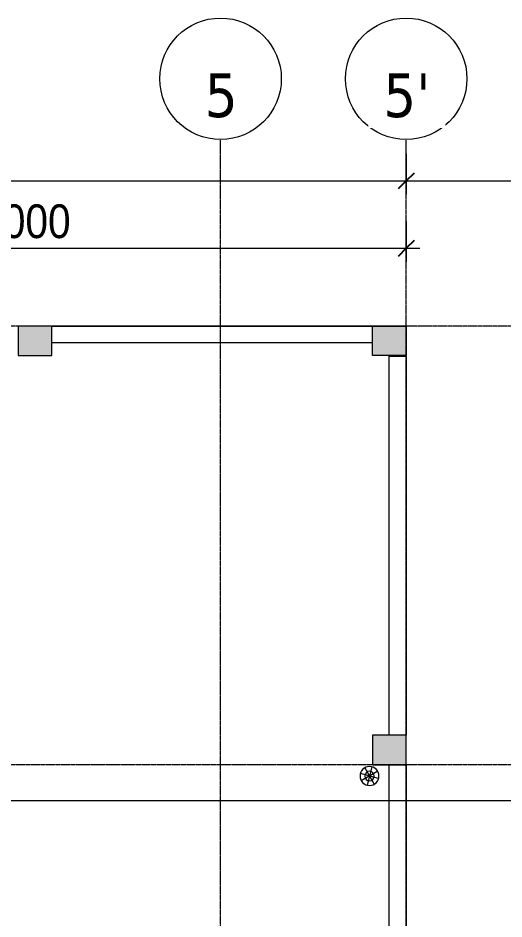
# Model space of a CAD drawing. Header units: millimetres. Extents: x 27447 to 251759, y -15958 to 82948.
# Drawn here: x 50353 to 56111, y 71208 to 81890 of the extents above; entities that cross this region are included whole.
import ezdxf

# ---------------------------------------------------------------- set-up
doc = ezdxf.new("R2010")
doc.units = ezdxf.units.MM
doc.linetypes.add('Dash Dot 3_16_', pattern=[7.9375, 4.7625, -1.5875, 0, -1.5875])
doc.linetypes.add('Grid Line', pattern=[22.225, 12.7, -3.175, 3.175, -3.175])
for name, color, linetype, lineweight in [('0-1', 7, 'Continuous', 5), ('A-ANNO-DIMS', 211, 'Continuous', 9), ('A-ANNO-DIMS-160', 211, 'Continuous', 9), ('A-FLOR', 192, 'Continuous', 9), ('A-FLOR-1', 250, 'Continuous', 9), ('A-WALL', 113, 'Continuous', 9), ('G-ANNO-SYMB-1', 111, 'Dash Dot 3_16_', 18), ('G-IMPT', 8, 'Continuous', 9), ('M-EQPM', 50, 'Continuous', 9), ('S-COLS', 52, 'Continuous', 9), ('S-COLS-1', 52, 'Continuous', 5), ('S-COLS-2', 7, 'Continuous', 18), ('S-COLS-3', 250, 'Continuous', 9), ('S-GRID-1', 1, 'Grid Line', 9), ('S-GRID-IDEN', 1, 'Continuous', 9)]:
    doc.layers.add(name, color=color, linetype=linetype, lineweight=lineweight)
doc.styles.add('Tahoma_B', font='tahomabd_0.ttf', dxfattribs={"height": 520})
doc.styles.add('UTM Avo', font='UTM Avo.ttf', dxfattribs={"width": 0.9, "height": 400})
doc.dimstyles.new('1_Dim_chi_tiet_2_5', dxfattribs={"dimscale": 304.8, "dimtxt": 399.720379, "dimasz": 0.629921, "dimexe": 0.524934, "dimexo": 0.0625, "dimgap": 0.052493, "dimtad": 1, "dimdec": 0, "dimrnd": 5, "dimzin": 0, "dimdsep": 46, "dimtxsty": 'UTM Avo', "dimblk1": 'OBLIQUE', "dimblk2": 'OBLIQUE', "dimsah": 1, "dimcen": 0.09, "dimdle": 0.524934, "dimazin": 0, "dimtfac": 1, "dimtdec": 4, "dimtix": 1, "dimtmove": 0, "dimatfit": 3, "dimfxl": 1.049869, "dimfxlon": 1, "dimtvp": 1, "dimtolj": 1, "dimtzin": 0, "dimarcsym": 2})

# ---------------------------------------------------------------- blocks, each defined once
blk = doc.blocks.new('M_Concrete-Rectangular-Column2 - 350x400-688326-TKCS_MB TUM MÁI')
at = {"layer": 'S-COLS'}
blk.add_hatch(color=256, dxfattribs=at).paths.add_polyline_path([(200, 175), (-200, 175), (-200, -175), (200, -175)])
at = {"layer": 'S-COLS-2'}
for p, q in [((-200, 175), (200, 175)), ((-200, -175), (-200, 175)), ((200, 175), (200, -175)), ((200, -175), (-200, -175))]:
    blk.add_line(p, q, dxfattribs=at)
blk = doc.blocks.new('NCV_TKTC_KET CAU_rvt-1-TKCS_MB TUM MÁI')
at = {"layer": 'S-COLS-1'}
for points in [[(50753, 77887), (50753, 78237), (50353, 78237), (50353, 77887)], [(54953, 73037), (54953, 73387), (54553, 73387), (54553, 73037)]]:
    blk.add_hatch(color=256, dxfattribs=at).paths.add_polyline_path(points)
at = {"layer": 'A-FLOR-1'}
blk.add_line((54953, 77877), (54953, 77887), dxfattribs=at)
at = {"layer": 'S-COLS-2'}
for p, q in [((50753, 78237), (50353, 78237)), ((50353, 78237), (50353, 77887)), ((50753, 77887), (50753, 78237)), ((50353, 77887), (50753, 77887)), ((54553, 73387), (54553, 73037)), ((54953, 73387), (54553, 73387)), ((54953, 73037), (54953, 73387)), ((54553, 73037), (54953, 73037))]:
    blk.add_line(p, q, dxfattribs=at)
at = {"layer": 'S-COLS-3', "rotation": 180}
blk.add_blockref('M_Concrete-Rectangular-Column2 - 350x400-688326-TKCS_MB TUM MÁI', (54753, 78062), dxfattribs=at)
blk = doc.blocks.new('TKTC_XREF_260130_MB TUM MAI - TKTC_XREF_260130_MB TUM MAI_dwg_RD-4167670-TKCS_MB TUM MÁI')
at = {"layer": 'G-IMPT'}
for p, q in [((0, 75), (0, -75)), ((-75, 0), (75, 0)), ((-53, 53), (53, -53)), ((-53, -53), (53, 53))]:
    blk.add_line(p, q, dxfattribs=at)
for radius in [75, 37.5]:
    blk.add_circle((0, 0), radius, dxfattribs=at)
blk = doc.blocks.new('TKTC_XREF_260130_MB TUM MAI - TKTC_XREF_260130_MB TUM MAI_dwg-4167669-TKCS_MB TUM MÁI')
at = {"layer": 'G-IMPT'}
blk.add_line((-148199, -783291), (-148199, -783281), dxfattribs=at)
at = {"extrusion": (0, 0, -1), "xscale": 1.5, "yscale": 1.5, "zscale": -1.5, "rotation": 330.0137897223599}
blk.add_blockref('TKTC_XREF_260130_MB TUM MAI - TKTC_XREF_260130_MB TUM MAI_dwg_RD-4167670-TKCS_MB TUM MÁI', (148634, -788265), dxfattribs=at)
blk = doc.blocks.new('TKTC_XREF_260130_MB TUM MAI - TKTC_XREF_251221_MB TUM MAI-2041484-TKCS_MB TUM MÁI')
blk.add_blockref('TKTC_XREF_260130_MB TUM MAI - TKTC_XREF_260130_MB TUM MAI_dwg-4167669-TKCS_MB TUM MÁI', (169499, 843934))
blk = doc.blocks.new('TKTC_QUAT HUT KHOI_260130 - TKTC_QUAT HUT KHOI_260130_dwg-4168555-TKCS_MB TUM MÁI')
at = {"layer": 'G-IMPT'}
blk.add_line((54952, 77880), (54952, 77890), dxfattribs=at)
blk = doc.blocks.new('TKTC_QUAT HUT KHOI_260130 - TKTC_QUAT HUT KHOI_260130-2046036-TKCS_MB TUM MÁI')
blk.add_blockref('TKTC_QUAT HUT KHOI_260130 - TKTC_QUAT HUT KHOI_260130_dwg-4168555-TKCS_MB TUM MÁI', (-33652, -17239))
blk = doc.blocks.new('TKTC_BON NUOC MAI_260130 - TKTC_BON NUOC MAI_260130_dwg-3426650-TKCS_MB TUM MÁI')
at = {"layer": 'G-IMPT'}
for p, q in [((-148199, -782933), (-152799, -782933)), ((-148199, -783294), (-148199, -783284))]:
    blk.add_line(p, q, dxfattribs=at)
blk = doc.blocks.new('TKTC_BON NUOC MAI_260130 - TKTC_BON NUOC MAI_260130-2047084-TKCS_MB TUM MÁI')
blk.add_blockref('TKTC_BON NUOC MAI_260130 - TKTC_BON NUOC MAI_260130_dwg-3426650-TKCS_MB TUM MÁI', (169499, 843934))
blk = doc.blocks.new('Grid - M_Grid Head - Circle-353313-TKCS_MB TUM MÁI')
at = {"layer": 'S-GRID-IDEN'}
blk.add_circle((0, 0), 4.5, dxfattribs=at)
blk = doc.blocks.new('DIMBLOCK21-TKCS_MB TUM MÁI')
at = {"layer": 'A-ANNO-DIMS-160'}
for p, q in [((33653, 80280), (33653, 79800)), ((33653, 79960), (33653, 80280)), ((54953, 80280), (54953, 79800)), ((54953, 79960), (54953, 80280)), ((33493, 79960), (55113, 79960))]:
    blk.add_line(p, q, dxfattribs=at)
at = {"layer": 'A-ANNO-DIMS-160', "lineweight": 25}
for p, q in [((33653, 79960), (33749, 80056)), ((54953, 79960), (55049, 80056)), ((33653, 79960), (33557, 79864)), ((54953, 79960), (54857, 79864))]:
    blk.add_line(p, q, dxfattribs=at)
at = {"layer": 'A-ANNO-DIMS-160', "color": 0, "insert": (43618, 80480), "char_height": 400, "width": 1643.29, "attachment_point": 1, "line_spacing_factor": 1.110334, "style": 'UTM Avo'}
blk.add_mtext('21300', dxfattribs=at)
blk = doc.blocks.new('_Oblique')
at = {"color": 0, "linetype": 'ByBlock', "lineweight": -2}
blk.add_line((-0.5, -0.5), (0.5, 0.5), dxfattribs=at)
blk = doc.blocks.new('DIMBLOCK25-TKCS_MB TUM MÁI')
at = {"layer": 'A-ANNO-DIMS-160'}
for p, q in [((45953, 79480), (45953, 79000)), ((45953, 79160), (45953, 79480)), ((54953, 79480), (54953, 79000)), ((54953, 79160), (54953, 79480)), ((45953, 79160), (55113, 79160))]:
    blk.add_line(p, q, dxfattribs=at)
at = {"layer": 'A-ANNO-DIMS-160', "lineweight": 25}
for p, q in [((45953, 79160), (45857, 79064)), ((45953, 79160), (46049, 79256)), ((54953, 79160), (54857, 79064)), ((54953, 79160), (55049, 79256))]:
    blk.add_line(p, q, dxfattribs=at)
at = {"layer": 'A-ANNO-DIMS-160', "color": 0, "insert": (49905, 79680), "char_height": 400, "width": 1314.64, "attachment_point": 1, "line_spacing_factor": 1.110334, "style": 'UTM Avo'}
blk.add_mtext('9000', dxfattribs=at)
blk = doc.blocks.new('DIMBLOCK31-TKCS_MB TUM MÁI')
at = {"layer": 'A-ANNO-DIMS-160'}
for p, q in [((54953, 80280), (54953, 79800)), ((54953, 79960), (54953, 80280)), ((105953, 80280), (105953, 79800)), ((105953, 79960), (105953, 80280)), ((54793, 79960), (106113, 79960))]:
    blk.add_line(p, q, dxfattribs=at)
at = {"layer": 'A-ANNO-DIMS-160', "lineweight": 25}
for p, q in [((54953, 79960), (55049, 80056)), ((105953, 79960), (106049, 80056)), ((54953, 79960), (54857, 79864)), ((105953, 79960), (105857, 79864))]:
    blk.add_line(p, q, dxfattribs=at)
at = {"layer": 'A-ANNO-DIMS-160', "color": 0, "insert": (79768, 80480), "char_height": 400, "width": 1643.29, "attachment_point": 1, "line_spacing_factor": 1.110334, "style": 'UTM Avo'}
blk.add_mtext('51000', dxfattribs=at)

msp = doc.modelspace()

# ---------------------------------------------------------------- linework, layer by layer
at = {"layer": 'A-FLOR'}
msp.add_line((54752.6, 77876.9), (54752.6, 77886.9), dxfattribs=at)
at = {"layer": 'A-WALL'}
for p, q in [((50752.6, 78236.9), (54552.6, 78236.9)), ((54552.6, 78036.9), (50752.6, 78036.9)), ((54752.6, 73386.9), (54752.6, 77876.9)), ((54952.6, 77876.9), (54752.6, 77876.9)), ((54952.6, 77876.9), (54952.6, 73386.9)), ((54752.6, 70111.8), (54752.6, 73036.9)), ((54952.6, 73036.9), (54952.6, 70111.8))]:
    msp.add_line(p, q, dxfattribs=at)
at = {"layer": 'G-ANNO-SYMB-1'}
msp.add_line((27827.8, 72614.1), (133630.6, 72614.1), dxfattribs=at)
at = {"layer": 'S-GRID-1'}
for p, q in [((52752.6, 76449.5), (52752.6, 80449.5)), ((54952.6, 76449.5), (54952.6, 80449.5)), ((128131.3, 78236.9), (34592.6, 78236.9)), ((52752.6, 19295.8), (52752.6, 76449.5)), ((54952.6, 19295.8), (54952.6, 76449.5)), ((128131.3, 73036.9), (34592.6, 73036.9))]:
    msp.add_line(p, q, dxfattribs=at)

# ---------------------------------------------------------------- block references
at = {"layer": '0-1'}
msp.add_blockref('NCV_TKTC_KET CAU_rvt-1-TKCS_MB TUM MÁI', (0, 0), dxfattribs=at)
at = {"layer": 'M-EQPM'}
for name, p in [('TKTC_BON NUOC MAI_260130 - TKTC_BON NUOC MAI_260130-2047084-TKCS_MB TUM MÁI', (33652.6, 17236.9)), ('TKTC_QUAT HUT KHOI_260130 - TKTC_QUAT HUT KHOI_260130-2046036-TKCS_MB TUM MÁI', (33652.6, 17235.3)), ('TKTC_XREF_260130_MB TUM MAI - TKTC_XREF_251221_MB TUM MAI-2041484-TKCS_MB TUM MÁI', (33652.6, 17233.6))]:
    msp.add_blockref(name, p, dxfattribs=at)
at = {"layer": 'S-GRID-IDEN', "xscale": 159.9999999999999, "yscale": 159.9999999999999, "zscale": 159.9999999999999}
for p in [(52752.6, 81169.5), (54952.6, 81169.5)]:
    msp.add_blockref('Grid - M_Grid Head - Circle-353313-TKCS_MB TUM MÁI', p, dxfattribs=at)

# ---------------------------------------------------------------- dimensions: what is measured, and where the dimension line sits
at = {"layer": 'A-ANNO-DIMS'}
for base, p1, p2, override, picture, middle in [((54952.6, 79960.4), (33652.6, 80280.4), (54952.6, 80280.4), {"dimpost": '<>', "dimfxl": 21300}, 'DIMBLOCK21-TKCS_MB TUM MÁI', (44302.6, 80183.4)), ((105952.6, 79960.4), (54952.6, 80280.4), (105952.6, 80280.4), {"dimpost": '<>', "dimfxl": 51000}, 'DIMBLOCK31-TKCS_MB TUM MÁI', (80452.6, 80183.4)), ((54952.6, 79160.4), (45952.6, 79480.4), (54952.6, 79480.4), {"dimpost": '<>', "dimfxl": 9000}, 'DIMBLOCK25-TKCS_MB TUM MÁI', (50452.6, 79383.4))]:
    dim = msp.add_linear_dim(base=base, p1=p1, p2=p2, dimstyle='1_Dim_chi_tiet_2_5', override=override, dxfattribs=at)
    dim.commit()
    dim.dimension.update_dxf_attribs({"geometry": picture, "text_midpoint": middle})

# ---------------------------------------------------------------- next in the draw order: texts
at = {"layer": 'S-GRID-IDEN', "char_height": 520, "attachment_point": 5, "line_spacing_factor": 0.996129, "style": 'Tahoma_B', "bg_fill": 3, "box_fill_scale": 1.25, "bg_fill_color": 256, "bg_fill_true_color": 13158600, "bg_fill_transparency": 0}
for s, insert, width in [('\\pt2031.9988,4063.9976,6096.0016,8128.0004,10159.9992,12191.998,14224.002,16256.0008,18287.9996,20319.9984,22352.0024,24384.0012,26416,28447.9988,30479.9976,32512.0016,34544.0004,36575.9992,38607.998,40640.002,42672.0008,44703.9996,46735.9984,48768.0024,50800.0012,52832,54863.9988,56895.9976,58928.0016,60960.0004,62991.9992,65023.998;5', (52760.1, 80969.8), 465.6), ("\\pt2031.9988,4063.9976,6096.0016,8128.0004,10159.9992,12191.998,14224.002,16256.0008,18287.9996,20319.9984,22352.0024,24384.0012,26416,28447.9988,30479.9976,32512.0016,34544.0004,36575.9992,38607.998,40640.002,42672.0008,44703.9996,46735.9984,48768.0024,50800.0012,52832,54863.9988,56895.9976,58928.0016,60960.0004,62991.9992,65023.998;5'", (54960.1, 80969.8), 656)]:
    msp.add_mtext(s, dxfattribs=dict(at, insert=insert, width=width))

doc.saveas('drawing.dxf')
